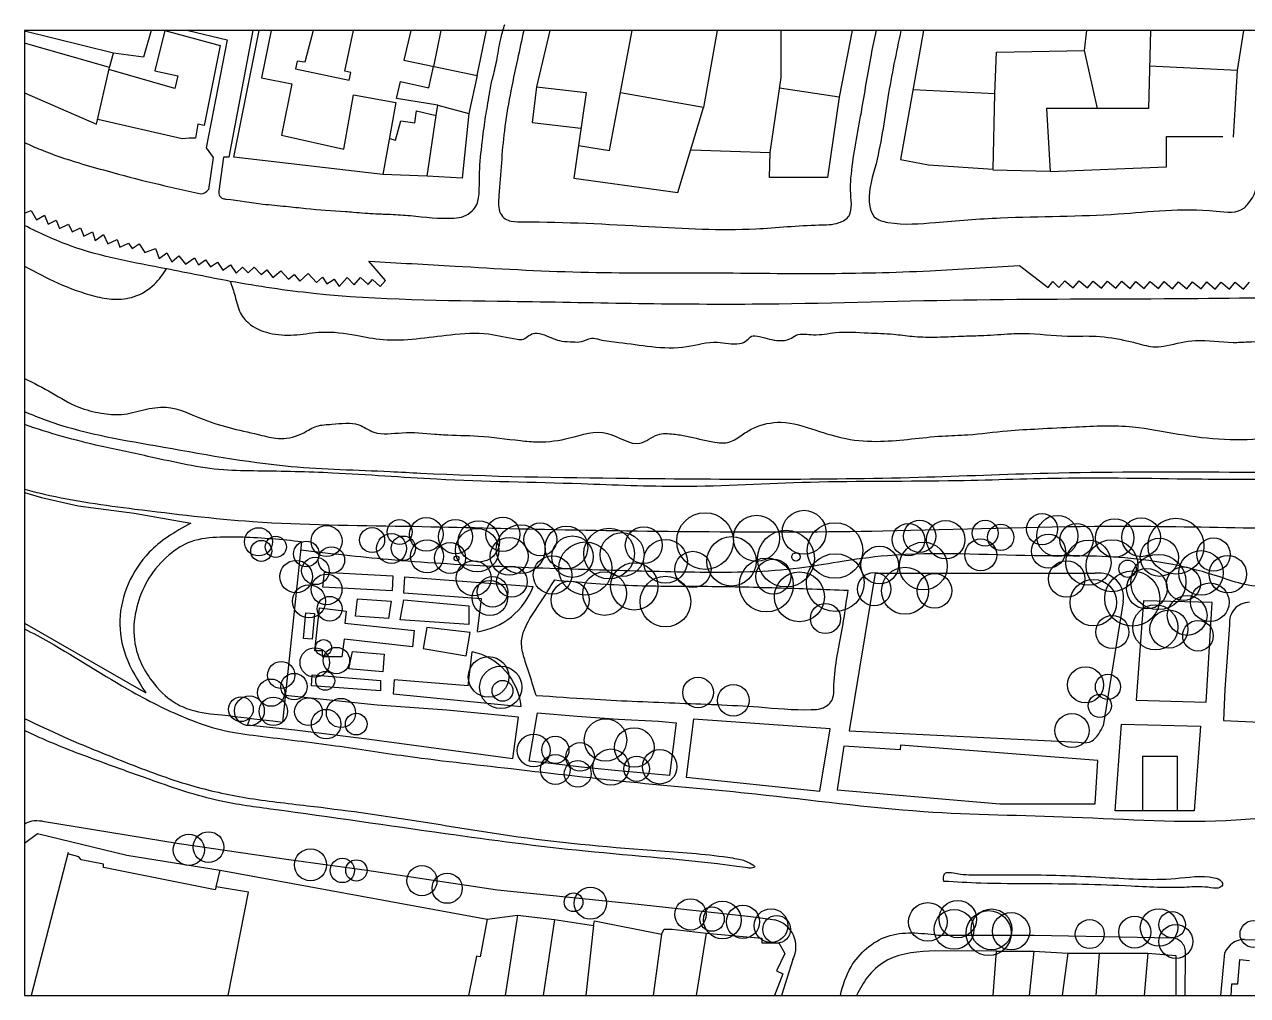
# Model space of a CAD drawing. Header units: millimetres. Extents: x 531 to 1333, y 408 to 697.
# Drawn here: x 531.4 to 895.5, y 407.5 to 696.6 of the extents above; entities that cross this region are included whole.
import ezdxf

# ---------------------------------------------------------------- set-up
doc = ezdxf.new("R2010")
doc.units = ezdxf.units.MM
for name, color, linetype in [('arboles', 3, 'Continuous'), ('calle', 8, 'Continuous'), ('predios', 2, 'Continuous'), ('rio', 5, 'Continuous'), ('rutas del parque', 6, 'Continuous')]:
    doc.layers.add(name, color=color, linetype=linetype)

msp = doc.modelspace()

# ---------------------------------------------------------------- linework, layer by layer
msp.add_lwpolyline([(531.46, 407.54), (1332.68, 407.54), (1332.68, 694.86), (531.46, 694.86)], close=True)
at = {"layer": 'arboles'}
for centre, radius in [((651.05, 544.85), 5), ((673.83, 544.85), 5.09), ((734.01, 542.85), 8.43), ((749.33, 543.66), 6.88), ((763.49, 545.47), 6.53), ((834.31, 546.37), 4.64), ((838.84, 544.36), 6.13), ((863.79, 543.96), 5.77), ((601.1, 542.63), 4.19), ((621.36, 542.83), 4.62), ((634.92, 543.14), 3.72), ((643.09, 545.55), 3.7), ((659.72, 544.14), 5.1), ((666.17, 540.11), 6.47), ((666.67, 542.73), 6.14), ((679.12, 540.42), 7.26), ((684.97, 543.34), 4.89), ((692.73, 540.92), 6.34), ((705.43, 539.11), 7.55), ((715.76, 541.64), 5.49), ((758.1, 537.61), 8.44), ((772.67, 540.03), 8.27), ((794.54, 543.25), 4.83), ((797.87, 544.26), 4.8), ((805.63, 543.25), 5.7), ((817.37, 545.17), 3.86), ((822.01, 543.96), 3.92), ((844.59, 543.15), 4.95), ((855.93, 543.76), 5.74), ((874.17, 541.34), 8.32), ((601.91, 539.91), 3.13), ((606.24, 541.12), 3.15), ((615.32, 539.01), 3.81), ((640.67, 540.62), 4.44), ((644.2, 540.72), 3.63), ((651.25, 538.3), 4.92), ((658.11, 537.8), 4.62), ((675.7, 538.3), 5.64), ((694.55, 538.2), 6.16), ((698.38, 534.68), 7.91), ((709.31, 538.82), 6.55), ((722.22, 536.81), 6.51), ((741.87, 536.81), 7.35), ((798.98, 535.4), 7.12), ((816.06, 538.72), 4.74), ((836.22, 539.83), 5.05), ((848.12, 536.4), 6.73), ((855.12, 535.5), 7.73), ((869.23, 538.02), 5.68), ((885.36, 538.82), 4.96), ((622.78, 537.19), 3.95), ((730.38, 534.39), 5.4), ((761.07, 538.12), 1.26), ((772.77, 530.46), 8.61), ((785.97, 535.7), 5.62), ((868.93, 530.66), 8.21), ((881.63, 533.38), 6.63), ((612.29, 532.26), 4.84), ((618.04, 533.97), 4.1), ((660.02, 537.7), 0.727), ((665.11, 531.75), 5.2), ((676.5, 530.75), 4.57), ((688.6, 532.76), 5.72), ((712.94, 529.35), 7.04), ((752.25, 529.76), 8.02), ((754.32, 532.27), 5.21), ((841.66, 531.57), 5.43), ((859.76, 534.59), 2.57), ((876.39, 530.16), 5.04), ((889.59, 532.98), 5.57), ((621.36, 528.43), 4.58), ((670.76, 527.73), 4.55), ((704.12, 527.22), 6.51), ((722.22, 524.82), 7.55), ((762.08, 526.23), 7.43), ((784.36, 528.55), 4.94), ((793.53, 528.04), 7), ((802.3, 528.04), 5.18), ((861.17, 525.73), 8.21), ((865.5, 528.65), 6.03), ((616.12, 524.91), 4.92), ((669.95, 525.91), 5.23), ((693.84, 525.31), 5.64), ((849.58, 524.52), 6.91), ((884.25, 524.62), 5.74), ((622.27, 522.69), 3.69), ((769.84, 519.79), 4.49), ((877.5, 520.69), 5.92), ((855.22, 515.76), 4.93), ((868.02, 517.17), 6.72), ((872.06, 516.66), 5.67), ((880.72, 514.65), 4.56), ((620.46, 511.11), 2.39), ((617.84, 506.68), 4.39), ((624.29, 507.28), 3.92), ((607.85, 502.95), 4.03), ((669.58, 502.4), 6.05), ((611.68, 499.53), 3.92), ((620.96, 501.24), 2.82), ((673.21, 499.3), 6.31), ((847.26, 500.05), 5.37), ((853.91, 499.44), 3.74), ((604.83, 497.71), 4.06), ((673.72, 498.26), 3.11), ((731.93, 497.76), 4.56), ((742.41, 495.42), 4.69), ((595.86, 492.78), 3.68), ((598.38, 492.28), 4.44), ((605.53, 492.17), 4.23), ((615.97, 492.07), 4.12), ((625.64, 491.67), 4.35), ((851.49, 493.8), 3.44), ((621.21, 488.35), 4.39), ((630.18, 488.35), 3.24), ((843.22, 486.43), 5.07), ((704.37, 483.61), 6.31), ((683, 480.49), 4.87), ((689.45, 480.69), 4.05), ((712.94, 481.4), 5.89), ((696.81, 478.58), 4.26), ((705.98, 475.56), 5.39), ((720.5, 475.66), 5.14), ((689.45, 474.85), 4.43), ((696.1, 473.54), 3.98), ((713.64, 475.05), 3.78), ((580.36, 450.91), 4.64), ((586.21, 451.74), 4.57), ((616.58, 446.45), 4.74), ((626.05, 444.78), 3.62), ((630.23, 444.78), 3.17), ((649.73, 441.72), 4.49), ((657.25, 439.49), 4.49), ((694.86, 435.32), 2.79), ((699.88, 435.04), 4.79), ((729.68, 431.7), 4.67), ((736.09, 430.31), 3.63), ((739.16, 430.03), 5.6), ((745.29, 429.47), 4.94), ((753.64, 428.36), 5.02), ((800.31, 429.47), 5.74), ((809.22, 430.31), 5.57), ((819.25, 427.25), 6.08), ((869.12, 427.8), 5.57), ((755.31, 427.25), 4.11), ((808.11, 427.25), 5.92), ((818.42, 426.13), 6.69), ((825.1, 426.69), 5.55), ((848.5, 425.85), 4.32), ((861.88, 426.41), 4.76), ((873.02, 428.64), 3.94), ((897.26, 425.85), 4.02), ((874.13, 423.63), 5.02)]:
    msp.add_circle(centre, radius, dxfattribs=at)
at = {"layer": 'calle'}
for p, q in [((580.16, 694.86), (591.81, 692.04)), ((591.81, 692.04), (585.55, 659.92)), ((599.41, 694.86), (592.25, 657.11)), ((585.55, 659.92), (587.6, 657.01)), ((587.6, 657.01), (586.2, 647.53)), ((590.71, 657.11), (589.3, 647.02)), ((592.25, 657.11), (590.71, 657.11)), ((531.46, 640.49), (533.38, 641.3)), ((533.38, 641.3), (534.99, 638.48)), ((534.99, 638.48), (537.41, 639.83)), ((537.41, 639.83), (538.48, 637.14)), ((538.48, 637.14), (540.9, 638.35)), ((540.9, 638.35), (541.84, 635.93)), ((541.84, 635.93), (544.53, 637.14)), ((544.53, 637.14), (545.6, 634.86)), ((545.6, 634.86), (548.14, 636.06)), ((548.14, 636.06), (549.09, 633.65)), ((549.09, 633.65), (551.64, 634.86)), ((551.64, 634.86), (552.45, 632.31)), ((552.45, 632.31), (555, 634.06)), ((555, 634.06), (556.21, 631.37)), ((556.21, 631.37), (559.01, 632.63)), ((559.01, 632.63), (559.84, 630.3)), ((559.84, 630.3), (562.39, 631.51)), ((562.39, 631.51), (563.46, 629.9)), ((563.46, 629.9), (565.57, 631.3)), ((565.57, 631.3), (567.29, 628.73)), ((567.29, 628.73), (570.45, 629.9)), ((570.45, 629.9), (571.51, 627.01)), ((571.51, 627.01), (573.8, 628.69)), ((573.8, 628.69), (575.28, 626)), ((575.28, 626), (577.43, 627.75)), ((577.43, 627.75), (579.41, 625.31)), ((579.41, 625.31), (582, 627.21)), ((582, 627.21), (583.21, 625.06)), ((583.21, 625.06), (585.35, 626.54)), ((585.35, 626.54), (586.77, 624.48)), ((586.77, 624.48), (588.85, 625.87)), ((588.85, 625.87), (590.46, 623.45)), ((590.46, 623.45), (592.74, 625.06)), ((592.74, 625.06), (594.48, 622.59)), ((594.48, 622.59), (596.37, 624.39)), ((596.37, 624.39), (598.01, 622.67)), ((598.01, 622.67), (599.77, 624.36)), ((599.77, 624.36), (601.84, 622.19)), ((601.84, 622.19), (603.62, 623.59)), ((603.62, 623.59), (605.39, 621.33)), ((605.39, 621.33), (607.78, 623.32)), ((607.78, 623.32), (610.07, 620.77)), ((638.94, 620.37), (633.97, 626.14)), ((827.57, 624.91), (836.11, 618.32)), ((610.07, 620.77), (611.68, 622.21)), ((611.68, 622.21), (613.42, 620.26)), ((613.42, 620.26), (615.9, 622.48)), ((615.9, 622.48), (618.32, 619.77)), ((618.32, 619.77), (620.15, 621.4)), ((620.15, 621.4), (621.48, 619.43)), ((621.48, 619.43), (623.58, 620.85)), ((623.58, 620.85), (625.09, 618.61)), ((625.09, 618.61), (627.52, 621.31)), ((627.52, 621.31), (629.54, 619.16)), ((629.54, 619.16), (631.42, 621.31)), ((631.42, 621.31), (633.76, 619.26)), ((633.76, 619.26), (635, 620.68)), ((635, 620.68), (637.33, 618.62)), ((637.33, 618.62), (638.94, 620.37)), ((836.11, 618.32), (837.5, 620.12)), ((837.5, 620.12), (839.31, 618.32)), ((839.31, 618.32), (841.11, 620.32)), ((841.11, 620.32), (843.6, 618.22)), ((843.6, 618.22), (845.33, 620.28)), ((845.33, 620.28), (847.83, 618.19)), ((847.83, 618.19), (849.56, 620.25)), ((849.56, 620.25), (852.05, 618.15)), ((852.05, 618.15), (853.78, 620.21)), ((853.78, 620.21), (856.27, 618.12)), ((856.27, 618.12), (858.01, 620.18)), ((858.01, 620.18), (860.5, 618.08)), ((860.5, 618.08), (862.23, 620.14)), ((862.23, 620.14), (864.72, 618.05)), ((864.72, 618.05), (866.45, 620.11)), ((866.45, 620.11), (868.95, 618.01)), ((868.95, 618.01), (870.68, 620.08)), ((870.68, 620.08), (873.17, 617.98)), ((873.17, 617.98), (874.9, 620.04)), ((874.9, 620.04), (877.39, 617.95)), ((877.39, 617.95), (879.13, 620.01)), ((879.13, 620.01), (881.62, 617.91)), ((881.62, 617.91), (883.35, 619.97)), ((883.35, 619.97), (885.84, 617.88)), ((885.84, 617.88), (887.57, 619.94)), ((887.57, 619.94), (890.07, 617.84)), ((890.07, 617.84), (891.8, 619.9)), ((891.8, 619.9), (894.29, 617.81)), ((894.29, 617.81), (896.02, 619.87)), ((536.79, 459.45), (577.47, 452.82)), ((531.46, 452.94), (535.31, 455.79)), ((535.31, 455.79), (561.93, 449.36)), ((577.47, 452.82), (610.08, 448.08)), ((561.93, 449.36), (589.69, 444.84)), ((610.08, 448.08), (633.34, 444.91)), ((633.34, 444.91), (672.18, 438.98)), ((672.18, 438.98), (714.1, 434.73)), ((714.1, 434.73), (747.6, 431.07)), ((747.6, 431.07), (754.82, 430.08)), ((803.25, 425.56), (831.94, 425.56)), ((831.94, 425.56), (872.93, 424.73)), ((894.54, 424.25), (971.62, 422.25)), ((876.86, 407.54), (877.02, 420)), ((887.53, 407.54), (888.74, 420.24)), ((760.17, 418.31), (756.8, 407.54))]:
    msp.add_line(p, q, dxfattribs=at)
for centre, radius, start, end in [((583.79, 649.13), 2.89, 272.91, 326.5368), ((752.79, 422.06), 8.27, 333.0717, 75.7811), ((872.67, 420.36), 4.37, 355.1985, 86.5866), ((894.54, 418.05), 6.21, 89.9866, 159.2742)]:
    msp.add_arc(centre, radius, start, end, dxfattribs=at)
for points in [[(589.3, 647.02), (589.3, 646.28), (589.62, 645.51), (590.21, 644.93), (591.39, 644.66), (602.41, 643.18), (609.23, 642.5), (615.22, 641.86), (626.92, 640.95), (629.39, 640.77), (636.03, 640.29), (640.43, 640.12), (646.32, 639.72), (659.27, 638.99), (662.24, 639.52), (664.69, 641.13), (666.1, 643.06), (666.6, 645.04), (666.84, 649.78), (666.9, 652.58), (667.69, 661.59), (667.89, 663.21), (668.33, 666.78), (669.39, 673.21), (670.68, 680.24), (670.94, 681.25), (672.11, 686.54), (673.29, 692.75), (674.37, 696.64)], [(633.97, 626.14), (659.58, 624.71), (697, 622.91), (733.62, 622.71), (768.64, 622.51), (800.96, 623.31), (827.57, 624.91)], [(805.07, 441.53), (816.07, 440.99), (831.94, 440.81), (860.8, 440.09), (869.82, 439.73), (872.88, 439.73), (875.95, 439.73), (881.9, 439.91), (885.33, 439.55), (886.77, 439.55), (888.03, 440.45), (887.67, 441.53), (885.51, 442.61), (874.06, 442.42), (851.69, 442.8), (828.15, 443.51), (821.3, 443.51), (815.53, 443.51), (809.06, 443.84), (805.24, 443.74), (805.07, 441.53)]]:
    msp.add_spline(points, degree=3, dxfattribs=at)
for points, knots in [([(680.05, 694.86), (679.42, 692), (677.24, 682.06), (673.79, 665.63), (673.15, 650.64), (672.25, 641.22), (674.34, 638.64), (676.89, 637.85), (691.2, 637.95), (715.39, 636.61), (744.76, 634.91), (763.62, 637.06), (773.12, 636.95), (777.36, 639.35), (777.67, 643.43), (777.16, 647.47), (777.84, 656.72), (780.63, 670.02), (782.76, 684.36), (784.49, 692.46), (785.03, 694.86)], [13.520203, 13.520203, 13.520203, 13.520203, 22.31093, 43.990428, 63.319077, 68.613068, 70.727952, 72.688645, 76.367898, 113.573369, 145.482163, 164.336572, 170.343258, 173.971049, 177.478886, 181.612783, 186.433691, 205.019274, 222.474163, 229.865244, 229.865244, 229.865244, 229.865244]), ([(792.31, 694.86), (790.88, 688.22), (788.09, 674.58), (785.94, 657.06), (781.89, 645.25), (784.17, 638.67), (791.93, 636.71), (804.23, 637.92), (827.11, 639.65), (855.58, 639.37), (878, 642.49), (893.19, 640.17), (895.89, 643.68), (897.41, 645.53), (898.15, 648.62), (899.39, 652.06), (901.32, 663.36), (902.94, 676.47), (903.53, 689.43), (904.06, 693.71), (904.22, 694.86)], [7.805079, 7.805079, 7.805079, 7.805079, 28.152734, 49.541988, 61.085276, 64.400564, 68.779198, 82.927369, 102.343619, 137.396985, 166.547626, 175.02947, 176.819031, 179.480587, 182.141626, 186.187749, 190.478313, 216.403667, 225.851632, 229.345704, 229.345704, 229.345704, 229.345704]), ([(531.46, 661.51), (533.05, 660.77), (538.33, 658.4), (546.57, 655.65), (557.74, 652.53), (569.78, 649.31), (579.15, 647.28), (583.94, 646.24)], [3.864869, 3.864869, 3.864869, 3.864869, 9.120746, 21.228152, 29.864352, 43.911021, 58.614848, 58.614848, 58.614848, 58.614848]), ([(1050.64, 617.47), (1024.77, 617.18), (966.1, 616.51), (886.18, 614.67), (811.19, 614.95), (744.94, 612.62), (680.5, 614.29), (628.5, 614.56), (594.53, 619.6), (570.57, 624.65), (549.39, 628.24), (535.98, 634.5), (531.46, 636.79)], [0, 0, 0, 0, 77.611486, 176.038805, 239.777628, 302.597264, 374.810761, 433.216661, 458.285938, 477.602807, 506.845007, 522.012753, 522.012753, 522.012753, 522.012753]), ([(531.46, 581.38), (533.61, 580.48), (546.03, 575.41), (572.93, 570.95), (606.88, 564.47), (633.46, 563.95), (666.94, 562.1), (719.41, 561.37), (781.7, 560.97), (857.12, 564.24), (915.84, 562.78), (975.41, 563.69), (1012.32, 565.52), (1037.28, 565.44), (1048.5, 565.4)], [1.345786, 1.345786, 1.345786, 1.345786, 8.309315, 41.585229, 82.484385, 111.999542, 121.116082, 183.094188, 269.358843, 307.958211, 409.499975, 445.461502, 486.687929, 520.329743, 520.329743, 520.329743, 520.329743]), ([(1047.99, 563.39), (1038.27, 563.38), (1008.27, 563.32), (962.45, 561.74), (916.82, 561.22), (878.19, 561.11), (844.39, 561.97), (805.51, 560.36), (767.04, 560.91), (729.74, 558.45), (692.69, 560.2), (658.12, 560.63), (626.07, 563.18), (604.9, 563.71), (586.71, 563.77), (571.22, 567.51), (551.39, 571.5), (538.87, 574.94), (531.46, 577.5)], [0, 0, 0, 0, 29.166628, 89.98399, 137.518127, 166.067073, 205.882464, 238.915648, 282.744576, 321.266822, 350.906025, 393.906155, 424.979331, 447.286896, 457.476593, 479.422367, 494.737457, 518.254541, 518.254541, 518.254541, 518.254541]), ([(531.46, 558.32), (533.41, 557.78), (544.18, 554.97), (566.97, 552.01), (602.66, 547.68), (643.44, 547.46), (688.68, 546.19), (736.12, 545.51), (792.09, 545.6), (858.39, 548.3), (925.43, 545.48), (980.9, 548.26), (1016.17, 548.01), (1036.18, 549.21), (1045.3, 549.15), (1047.99, 549.14)], [7.20778, 7.20778, 7.20778, 7.20778, 13.264628, 40.615839, 75.948533, 121.112129, 162.774194, 211.760608, 263.418526, 330.680682, 410.729416, 464.499129, 497.195515, 516.521455, 524.575295, 524.575295, 524.575295, 524.575295]), ([(531.46, 516.73), (533.89, 515.45), (544.81, 509.59), (560.32, 499.27), (577.49, 490.68), (589.63, 486.37), (603.96, 484.39), (621.95, 482.4), (647.46, 478.29), (677.92, 474.98), (713.07, 470.77), (754.05, 467.46), (796.99, 461.45), (844.77, 461.18), (879.59, 458.53), (911.63, 461.63), (933.59, 460.46), (955.57, 457.39), (983.98, 463.55), (1011.72, 459.55), (1035.55, 458.5), (1040.33, 458.37)], [5.977832, 5.977832, 5.977832, 5.977832, 14.209392, 43.164441, 61.762503, 71.675472, 81.639599, 105.022285, 126.039589, 159.091881, 196.94333, 232.214245, 282.437755, 326.777635, 375.482237, 386.799199, 423.187103, 441.400219, 452.602581, 509.669647, 523.987644, 523.987644, 523.987644, 523.987644]), ([(531.46, 490.06), (535.32, 488.2), (545.15, 483.51), (561.63, 476.89), (579.54, 470.05), (597.84, 466.04), (620.24, 463.64), (647.27, 459.9), (682.01, 453.77), (713.92, 451.03), (735.67, 449.6), (745.19, 447.99), (746.97, 447.31), (749.11, 445.86), (747.79, 445.41), (746.19, 445.63), (729.08, 448.02), (699.58, 449.89), (653.38, 456.05), (617.28, 461.43), (587.93, 465.26), (571.56, 470.79), (554.46, 476.99), (542.12, 481.55), (534.09, 485.17), (531.96, 486.21), (531.46, 486.45)], [2.244223, 2.244223, 2.244223, 2.244223, 15.104364, 34.901994, 55.512014, 72.52739, 90.921253, 123.074282, 154.343453, 196.84682, 218.41316, 220.883065, 224.827504, 225.625796, 226.38332, 227.738656, 231.04501, 276.447827, 318.390412, 370.005662, 386.308214, 406.958607, 421.605159, 440.922226, 446.380278, 448.036074, 448.036074, 448.036074, 448.036074]), ([(536.79, 459.45), (535.68, 459.53), (533.59, 459.68), (532.07, 458.98), (531.46, 458.49)], [0, 0, 0, 0, 3.181234, 5.960811, 5.960811, 5.960811, 5.960811]), ([(774.28, 407.54), (775, 410.52), (777.29, 417.91), (788.05, 427.35), (798.07, 426.17), (803.25, 425.56)], [3.266336, 3.266336, 3.266336, 3.266336, 12.388007, 26.438425, 41.507041, 41.507041, 41.507041, 41.507041])]:
    msp.add_open_spline(points, degree=3, knots=knots, dxfattribs=at)
at = {"layer": 'predios'}
for p, q in [((557.98, 688.1), (531.46, 694.62)), ((569.1, 694.86), (566.89, 686.87)), ((573.19, 694.86), (570.28, 682.88)), ((573.19, 694.86), (589.65, 690.41)), ((593.73, 657.11), (601.3, 694.86)), ((604.84, 694.86), (602.03, 680.72)), ((617.37, 694.86), (614.84, 685.45)), ((626.8, 682.74), (629.34, 694.86)), ((646.39, 694.86), (644.31, 685.96)), ((655.35, 694.86), (653.15, 684.14)), ((666.19, 681.46), (668.94, 694.86)), ((687.8, 694.86), (683.8, 678.11)), ((705.52, 659.09), (712.34, 694.86)), ((737.61, 694.86), (733.58, 671.96)), ((756.65, 680.8), (756.65, 694.86)), ((777.76, 694.86), (773.95, 675.03)), ((799.02, 694.86), (792.13, 656.39)), ((846.93, 688.88), (847.62, 694.86)), ((866.55, 694.86), (866.02, 671.57)), ((892.44, 682.92), (894.35, 694.86)), ((556.75, 683.8), (531.46, 691.05)), ((556.75, 683.8), (557.98, 688.1)), ((566.89, 686.87), (557.98, 688.1)), ((589.65, 690.41), (584.88, 666.6)), ((820.24, 675.99), (820.77, 688.35)), ((820.77, 688.35), (846.93, 688.88)), ((850.82, 671.57), (846.93, 688.88)), ((612.65, 685.71), (612.14, 683.39)), ((614.84, 685.45), (612.65, 685.71)), ((644.31, 685.96), (666.19, 681.46)), ((552.9, 666.91), (556.75, 683.8)), ((576.19, 677.61), (556.58, 683.21)), ((570.28, 682.88), (577.04, 681.34)), ((577.04, 681.34), (576.19, 677.61)), ((612.14, 683.39), (628.1, 680.05)), ((628.58, 682.37), (626.8, 682.74)), ((628.1, 680.05), (628.58, 682.37)), ((651.77, 677.73), (653.15, 684.14)), ((666.19, 681.46), (663.74, 670.15)), ((753.38, 658.52), (756.65, 680.8)), ((892.44, 682.92), (866.31, 684.23)), ((891.29, 663.1), (892.44, 682.92)), ((602.03, 680.72), (610.99, 678.94)), ((610.99, 678.94), (607.97, 663.68)), ((642.18, 674.56), (643.39, 679.7)), ((643.39, 679.7), (651.77, 677.73)), ((683.8, 678.11), (682.55, 667.44)), ((683.8, 678.11), (698.6, 676.38)), ((773.95, 675.03), (756.19, 677.64)), ((820.24, 675.99), (795.85, 677.14)), ((531.46, 676.32), (552.9, 666.91)), ((626.48, 659.52), (629.4, 675.65)), ((629.4, 675.65), (641.99, 673.37)), ((654.48, 672.59), (642.18, 674.56)), ((698.6, 676.38), (696.29, 660.63)), ((733.58, 671.96), (708.8, 676.32)), ((773.95, 675.03), (770.43, 651.03)), ((819.71, 653.56), (820.24, 675.99)), ((641.99, 673.37), (638.13, 652.02)), ((647.66, 667.32), (648.15, 670.88)), ((648.15, 670.88), (653.96, 669.51)), ((653.96, 669.51), (654.48, 672.59)), ((654.48, 672.59), (663.74, 670.15)), ((663.74, 670.15), (661.68, 650.86)), ((725.92, 646.58), (733.58, 671.96)), ((866.02, 671.57), (835.62, 671.57)), ((835.62, 671.57), (836.68, 652.85)), ((578.42, 662.61), (553.23, 668.34)), ((583.04, 666.91), (582.36, 662.82)), ((584.88, 666.6), (583.04, 666.91)), ((641.86, 662.18), (643.5, 667.9)), ((643.5, 667.9), (647.66, 667.32)), ((651.26, 651.51), (653.96, 669.51)), ((682.55, 667.44), (697.04, 665.75)), ((580.42, 662.82), (578.42, 662.61)), ((582.36, 662.82), (580.42, 662.82)), ((607.97, 663.68), (626.48, 659.52)), ((640.06, 662.69), (641.86, 662.18)), ((871.32, 654.27), (871.32, 663.27)), ((871.32, 663.27), (888.11, 663.27)), ((696.29, 660.63), (694.95, 650.84)), ((696.29, 660.63), (705.52, 659.09)), ((729.75, 659.27), (753.38, 658.52)), ((638.13, 652.02), (593.73, 657.11)), ((753.19, 651.03), (753.38, 658.52)), ((792.13, 656.39), (800.54, 654.88)), ((651.26, 651.51), (638.13, 652.02)), ((800.54, 654.88), (819.71, 653.56)), ((836.68, 652.85), (819.7, 653.25)), ((836.68, 652.85), (871.32, 654.27)), ((661.68, 650.86), (651.26, 651.51)), ((694.95, 650.84), (725.92, 646.58)), ((770.43, 651.03), (753.19, 651.03)), ((544.44, 450.14), (533.42, 407.54)), ((547.63, 448.87), (544.33, 449.72)), ((548.27, 447.91), (547.63, 448.87)), ((554.98, 446.63), (548.27, 447.91)), ((554.98, 445.67), (554.98, 446.63)), ((588.19, 438.97), (554.98, 445.67)), ((588.51, 439.93), (589.69, 444.84)), ((589.69, 444.84), (669.17, 430.32)), ((588.51, 439.93), (588.19, 438.97)), ((598.09, 438.33), (588.51, 439.93)), ((592.11, 407.54), (598.09, 438.33)), ((669.17, 430.32), (667.11, 419.06)), ((669.17, 430.32), (678.18, 431.48)), ((678.18, 431.48), (674.51, 407.54)), ((678.18, 431.48), (689.22, 430.18)), ((689.22, 430.18), (685.79, 407.54)), ((689.22, 430.18), (700.81, 428.42)), ((700.81, 428.42), (701.06, 429.74)), ((701.06, 429.74), (721.06, 425.84)), ((700.81, 428.42), (698.52, 407.54)), ((721.06, 425.84), (721.84, 427.27)), ((721.84, 427.27), (724.17, 427.27)), ((724.17, 427.27), (724.17, 427.27)), ((724.17, 427.27), (734.34, 426.11)), ((734.34, 426.11), (731.37, 407.54)), ((734.34, 426.11), (750.9, 424.66)), ((721.06, 425.84), (718.61, 407.54)), ((750.9, 424.66), (750.9, 423.21)), ((750.9, 423.21), (755.98, 423.21)), ((755.98, 423.21), (757.73, 420.02)), ((665.97, 419.29), (663.57, 407.54)), ((667.11, 419.06), (665.97, 419.29)), ((757.73, 420.02), (755.26, 414.93)), ((820.79, 420.74), (802.62, 420.89)), ((819.76, 407.54), (820.79, 420.74)), ((820.79, 420.74), (831.83, 420.74)), ((831.83, 420.74), (830.52, 407.54)), ((831.83, 420.74), (842, 420.16)), ((842, 420.16), (840.32, 407.54)), ((842, 420.16), (851.3, 420.16)), ((851.3, 420.16), (850.36, 407.54)), ((851.3, 420.16), (865.83, 420.16)), ((865.83, 420.16), (864.72, 407.54)), ((865.83, 420.16), (874.11, 419.43)), ((874.11, 419.43), (874.11, 407.54)), ((892.56, 411.01), (893.14, 418.27)), ((893.14, 418.27), (896.05, 417.98)), ((757.13, 414.03), (754.63, 407.54)), ((755.26, 414.93), (757.13, 414.03)), ((890.6, 407.54), (890.82, 411.01)), ((890.82, 411.01), (892.56, 411.01))]:
    msp.add_line(p, q, dxfattribs=at)
msp.add_open_spline([(802.62, 420.89), (797.63, 420.62), (790.17, 420.23), (782.75, 414.09), (780.29, 409.97), (779.24, 407.83), (779.1, 407.54)], degree=3, knots=[0, 0, 0, 0, 14.503688, 21.626641, 27.829854, 28.786312, 28.786312, 28.786312, 28.786312], dxfattribs=at)
at = {"layer": 'rio'}
for points in [[(531.46, 624.66), (541.46, 619.63), (552.33, 615.77), (558.08, 614.83), (564.06, 615.62), (570.12, 619.31), (573.74, 623.88)], [(592.7, 620.16), (594.12, 615.75), (595.77, 610.64), (598.76, 607.26), (605.22, 604.58), (612.54, 604.27), (619.87, 605.05), (630.1, 604.11), (638.17, 602.85), (648.02, 603.09), (658.25, 604.27), (669.59, 604.5), (678.06, 602.93), (679.95, 602.93), (681.6, 604.03), (683.33, 604.74), (686.17, 604.19), (691.36, 602.38), (694.67, 602.14), (697.19, 602.22), (700.18, 603.25), (702.55, 602.85), (708.35, 601.99), (718.04, 600.73), (728.59, 600.73), (737.65, 602.06), (744.26, 601.67), (746.47, 602.62), (747.8, 603.8), (750.25, 603.72), (756.07, 602.54), (759.22, 603.01), (761.11, 604.11), (766.27, 604.27), (772.81, 604.9), (782.57, 604.82), (790.13, 604.43), (795.64, 603.8), (801.98, 603.56), (810.48, 603.87), (816, 604.03), (824.03, 604.5), (828.91, 604.66), (841.86, 603.87), (849.26, 603.87), (858.56, 602.69), (862.49, 601.75), (868.04, 600.65), (871.43, 601.04), (879.93, 602.54), (891.19, 601.99), (895.52, 602.14), (913.36, 602.69), (919.97, 602.54), (929.19, 602.06), (942.06, 602.38), (960.17, 602.62), (970.13, 602.93), (979.11, 604.11), (990.68, 603.72), (994.54, 604.35), (996.43, 604.5), (1009.62, 604.58)], [(531.43, 591.27), (539.63, 586.98), (547.63, 582.69), (554.26, 580.94), (560.31, 580.55), (566.94, 581.91), (573.58, 582.69), (584.89, 578.99), (602.06, 574.31), (607.72, 573.33), (614.55, 575.09), (618.45, 577.04), (622.94, 577.62), (630.94, 577.43), (635.43, 575.28), (643.82, 575.09), (653.57, 574.7), (656.11, 574.5), (666.55, 574.11), (679.03, 572.75), (684.3, 572.36), (693.67, 573.53), (704.98, 574.89), (714.74, 571.97), (719.91, 574.5), (724.59, 574.7), (728.5, 574.11), (736.3, 572.36), (741.37, 572.36), (745.08, 574.5), (748.4, 576.45), (756.59, 578.21), (766.93, 575.87), (775.91, 573.33), (786.25, 572.55), (804.59, 574.11), (812.2, 574.5), (824, 575.67), (833.17, 576.26), (844.29, 576.84), (861.27, 576.84), (874.93, 574.7), (888.58, 573.14), (902.05, 573.72), (912.48, 576.06), (922.24, 577.62), (930.82, 577.04), (939.6, 575.67), (960.29, 575.48), (982.14, 575.28), (990.04, 576.65), (996.87, 576.45), (1004.67, 577.23), (1014.04, 578.21), (1022.62, 576.65), (1028.67, 575.28), (1041.55, 575.28), (1047.6, 575.67), (1048.77, 576.45)]]:
    msp.add_spline(points, degree=3, dxfattribs=at)
at = {"layer": 'rutas del parque'}
for p, q in [((531.46, 557.29), (536.53, 555.83)), ((536.53, 555.83), (547.46, 553.32)), ((547.46, 553.32), (564.12, 551.17)), ((564.12, 551.17), (580.95, 548.13)), ((613.93, 542.64), (608.21, 488.97)), ((620.29, 529.12), (620.73, 533.57)), ((620.73, 533.57), (641.08, 532.49)), ((641.08, 532.49), (640.85, 528.03)), ((644.36, 527.34), (644.66, 532.17)), ((644.66, 532.17), (682.86, 529.3)), ((784.59, 533.24), (776.87, 486.37)), ((784.59, 533.24), (850.15, 533.24)), ((640.85, 528.03), (620.29, 529.12)), ((629.92, 520.49), (630.52, 525.64)), ((630.52, 525.64), (640.58, 524.93)), ((640.58, 524.93), (639.83, 519.8)), ((643.3, 519.35), (644.36, 525.38)), ((667.46, 525.68), (644.36, 527.34)), ((644.36, 525.38), (663.68, 523.57)), ((666.25, 515.88), (667.46, 525.68)), ((858.46, 524.8), (852.48, 487.82)), ((864.51, 525.07), (862.33, 495.5)), ((884.91, 524.6), (864.51, 525.07)), ((883.2, 494.88), (884.91, 524.6)), ((614.48, 513.86), (615.17, 521.52)), ((615.17, 521.52), (617.8, 521.27)), ((617.8, 521.27), (617.09, 513.62)), ((617.89, 510.13), (619.24, 522.93)), ((619.24, 522.93), (627.2, 521.98)), ((627.2, 521.98), (626.77, 518.37)), ((663.68, 523.57), (663.68, 517.99)), ((531.46, 518.4), (567.52, 497.67)), ((626.77, 518.37), (647.42, 516.19)), ((639.83, 519.8), (629.92, 520.49)), ((663.68, 517.99), (643.3, 519.35)), ((651.15, 517.08), (650.09, 510.9)), ((664.12, 515.62), (651.15, 517.08)), ((890.1, 517.84), (888.7, 498.77)), ((617.09, 513.62), (614.48, 513.86)), ((626.61, 513.6), (625.85, 508.38)), ((646.88, 511.34), (626.61, 513.6)), ((647.42, 516.19), (646.88, 511.34)), ((662.94, 508.7), (664.12, 515.62)), ((620.19, 510.13), (617.89, 510.13)), ((620.19, 508.38), (620.19, 510.13)), ((628.02, 504.78), (629.08, 510)), ((629.08, 510), (638.52, 509.19)), ((650.09, 510.9), (662.94, 508.7)), ((663.46, 499.76), (664.68, 509.86)), ((625.85, 508.38), (620.19, 508.38)), ((638.52, 509.19), (638.07, 503.91)), ((616.82, 499.76), (617.09, 502.99)), ((617.09, 502.99), (637.44, 501.37)), ((638.07, 503.91), (628.02, 504.78)), ((637.44, 498.28), (616.82, 499.76)), ((637.44, 501.37), (637.44, 498.28)), ((641.49, 501.51), (641.15, 497.32)), ((663.46, 499.76), (641.49, 501.51)), ((888.7, 498.77), (888.27, 489.45)), ((636.46, 493.96), (609.05, 496.88)), ((641.15, 497.32), (679.23, 493.56)), ((862.33, 495.5), (883.2, 494.88)), ((657.14, 492.46), (636.46, 493.96)), ((678.49, 490.37), (657.14, 492.46)), ((681.7, 477.29), (684.1, 491.67)), ((684.1, 491.67), (695.93, 490.74)), ((598.55, 490.08), (597.84, 488.17)), ((597.84, 488.17), (611.93, 486.67)), ((676.83, 478.08), (678.49, 490.37)), ((695.93, 490.74), (708.16, 489.81)), ((708.16, 489.81), (720.15, 489.27)), ((720.15, 489.27), (725.41, 488.73)), ((725.41, 488.73), (723.4, 473.04)), ((730.56, 489.78), (728.38, 472.56)), ((771.25, 486.91), (730.56, 489.78)), ((856.1, 462.52), (857.97, 488.34)), ((857.97, 488.34), (881.49, 487.72)), ((888.27, 489.45), (936.87, 487.24)), ((611.93, 486.67), (634.11, 483.87)), ((768.15, 468.42), (771.25, 486.91)), ((776.87, 486.37), (845.05, 483.02)), ((881.49, 487.72), (879.62, 462.52)), ((634.11, 483.87), (676.83, 478.08)), ((775.28, 481.77), (773.32, 468.79)), ((792.07, 480.74), (775.28, 481.77)), ((792.18, 482.12), (792.07, 480.74)), ((850.92, 477.52), (792.18, 482.12)), ((687.35, 476.75), (681.7, 477.29)), ((850.11, 464.66), (850.92, 477.52)), ((864.2, 478.85), (874.48, 478.85)), ((864.2, 478.85), (864.2, 462.52)), ((874.48, 478.85), (874.48, 462.52)), ((697.25, 475.51), (687.35, 476.75)), ((707.15, 474.51), (697.25, 475.51)), ((723.4, 473.04), (707.15, 474.51)), ((728.38, 472.56), (768.15, 468.42)), ((773.32, 468.79), (821.72, 464.66)), ((821.72, 464.66), (850.11, 464.66)), ((879.62, 462.52), (856.1, 462.52))]:
    msp.add_line(p, q, dxfattribs=at)
for centre, radius, start, end in [((851.28, 526.05), 7.28, 350.0976, 98.9559), ((663.09, 536.77), 21.14, 278.6033, 339.3), ((896.14, 518.54), 6.08, 90.6763, 186.5734), ((661, 491.93), 18.31, 5.127, 78.4243)]:
    msp.add_arc(centre, radius, start, end, dxfattribs=at)
for points in [[(580.95, 548.13), (573.97, 544.01), (568.59, 539.54), (562.33, 530.06), (559.82, 519.32), (561.61, 508.58), (567.52, 497.67)], [(613.93, 542.64), (596.48, 543.99), (589.71, 543.99), (580.98, 542.64), (574.51, 538.73), (568.49, 531.81), (565.18, 524.3), (563.98, 515.73), (565.94, 507.01), (569.4, 501.15), (576.02, 494.84), (580.98, 492.58), (590.16, 491.08), (605.35, 489.28), (608.21, 488.97)], [(902.87, 528.99), (894.7, 529.9), (887.21, 532.16), (858.96, 537.85), (831.96, 538.48), (788.26, 538.48), (773.6, 536.58), (762.11, 534.79), (732.59, 533.53), (704.65, 534.16), (670.96, 535.32), (639.7, 537.32), (613.66, 540.1)], [(683.71, 496.9), (681.44, 504.09), (679.99, 508.71), (679.41, 513.2), (680.43, 516.95), (684.77, 524.18), (689.25, 531.27)], [(683.71, 496.9), (699.77, 495.84), (724.97, 494.65), (749.91, 493.45), (765.56, 492.66), (769.68, 493.45), (772.07, 496.24), (772.33, 498.89), (774.72, 516.12), (776.58, 528.18)], [(689.25, 531.27), (711.1, 529.68), (733.39, 529.39), (755.24, 528.95), (776.58, 528.18)], [(845.05, 483.02), (848.4, 483.02), (851.17, 485.49), (852.48, 487.82)]]:
    msp.add_spline(points, degree=3, dxfattribs=at)

doc.saveas('drawing.dxf')
